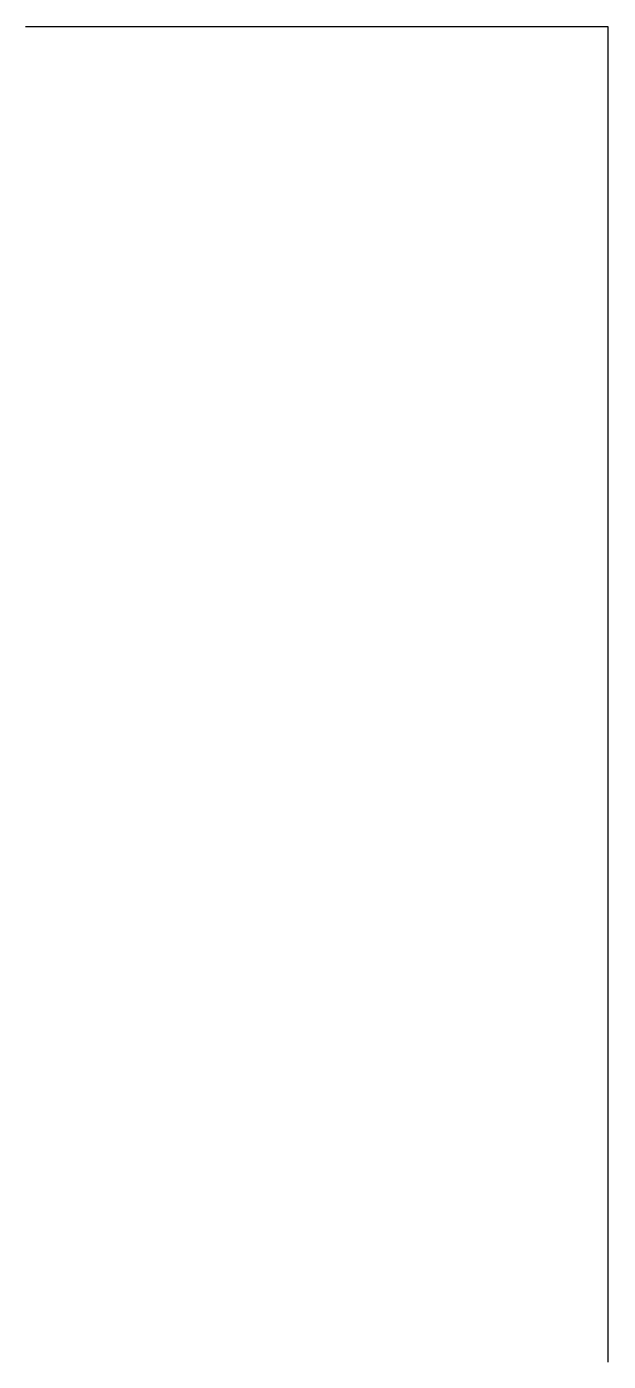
# Model space of a CAD drawing. Header units: metres. Extents: x -33 to 33, y -106 to 106.
# Drawn here: x 9.8 to 33, y 53.2 to 106.3 of the extents above; entities that cross this region are included whole.
import ezdxf

# ---------------------------------------------------------------- set-up
doc = ezdxf.new("R2010")
doc.units = ezdxf.units.M

msp = doc.modelspace()

# ---------------------------------------------------------------- linework, layer by layer
for points in [[(32.98, 106.339), (32.93, 106.339), (32.88, 106.339), (32.83, 106.339), (32.78, 106.339), (32.73, 106.339), (32.68, 106.339), (32.63, 106.339), (32.58, 106.339), (32.53, 106.339), (32.48, 106.339), (32.43, 106.339), (32.38, 106.339), (32.33, 106.339), (32.28, 106.339), (32.229, 106.339), (32.179, 106.339), (32.129, 106.339), (32.079, 106.339), (32.029, 106.339), (31.979, 106.339), (31.929, 106.339), (31.879, 106.339), (31.829, 106.339), (31.779, 106.339), (31.729, 106.339), (31.679, 106.339), (31.629, 106.339), (31.579, 106.339), (31.529, 106.339), (31.479, 106.339), (31.429, 106.339), (31.379, 106.339), (31.329, 106.339), (31.279, 106.339), (31.229, 106.339), (31.179, 106.339), (31.129, 106.339), (31.079, 106.339), (31.029, 106.339), (30.979, 106.339), (30.929, 106.339), (30.879, 106.339), (30.829, 106.339), (30.779, 106.339), (30.729, 106.339), (30.679, 106.339), (30.629, 106.339), (30.579, 106.339), (30.529, 106.339), (30.479, 106.339), (30.429, 106.339), (30.379, 106.339), (30.329, 106.339), (30.279, 106.339), (30.229, 106.339), (30.179, 106.339), (30.129, 106.339), (30.079, 106.339), (30.029, 106.339), (29.979, 106.339), (29.929, 106.339), (29.879, 106.339), (29.829, 106.339), (29.779, 106.339), (29.729, 106.339), (29.679, 106.339), (29.629, 106.339), (29.579, 106.339), (29.529, 106.339), (29.479, 106.339), (29.429, 106.339), (29.379, 106.339), (29.329, 106.339), (29.279, 106.339), (29.229, 106.339), (29.179, 106.339), (29.129, 106.339), (29.079, 106.339), (29.029, 106.339), (28.979, 106.339), (28.929, 106.339), (28.879, 106.339), (28.829, 106.339), (28.779, 106.339), (28.729, 106.339), (28.679, 106.339), (28.629, 106.339), (28.579, 106.339), (28.529, 106.339), (28.479, 106.339), (28.429, 106.339), (28.379, 106.339), (28.329, 106.339), (28.279, 106.339), (28.229, 106.339), (28.179, 106.339), (28.129, 106.339), (28.079, 106.339), (28.029, 106.339), (27.979, 106.339), (27.929, 106.339), (27.879, 106.339), (27.829, 106.339), (27.779, 106.339), (27.729, 106.339), (27.679, 106.339), (27.629, 106.339), (27.579, 106.339), (27.529, 106.339), (27.479, 106.339), (27.429, 106.339), (27.379, 106.339), (27.329, 106.339), (27.279, 106.339), (27.229, 106.339), (27.179, 106.339), (27.129, 106.339), (27.079, 106.339), (27.029, 106.339), (26.979, 106.339), (26.929, 106.339), (26.879, 106.339), (26.829, 106.339), (26.779, 106.339), (26.729, 106.339), (26.679, 106.339), (26.629, 106.339), (26.579, 106.339), (26.529, 106.339), (26.479, 106.339), (26.429, 106.339), (26.379, 106.339), (26.329, 106.339), (26.279, 106.339), (26.229, 106.339), (26.179, 106.339), (26.129, 106.339), (26.079, 106.339), (26.029, 106.339), (25.979, 106.339), (25.929, 106.339), (25.879, 106.339), (25.829, 106.339), (25.779, 106.339), (25.729, 106.339), (25.679, 106.339), (25.629, 106.339), (25.579, 106.339), (25.529, 106.339), (25.479, 106.339), (25.429, 106.339), (25.379, 106.339), (25.329, 106.339), (25.279, 106.339), (25.229, 106.339), (25.179, 106.339), (25.129, 106.339), (25.078, 106.339), (25.028, 106.339), (24.978, 106.339), (24.928, 106.339), (24.878, 106.339), (24.828, 106.339), (24.778, 106.339), (24.728, 106.339), (24.678, 106.339), (24.628, 106.339), (24.578, 106.339), (24.528, 106.339), (24.478, 106.339), (24.428, 106.339), (24.378, 106.339), (24.328, 106.339), (24.278, 106.339), (24.228, 106.339), (24.178, 106.339), (24.128, 106.339), (24.078, 106.339), (24.028, 106.339), (23.978, 106.339), (23.928, 106.339), (23.878, 106.339), (23.828, 106.339), (23.778, 106.339), (23.728, 106.339), (23.678, 106.339), (23.628, 106.339), (23.578, 106.339), (23.528, 106.339), (23.478, 106.339), (23.428, 106.339), (23.378, 106.339), (23.328, 106.339), (23.278, 106.339), (23.228, 106.339), (23.178, 106.339), (23.128, 106.339), (23.078, 106.339), (23.028, 106.339), (22.978, 106.339), (22.928, 106.339), (22.878, 106.339), (22.828, 106.339), (22.778, 106.339), (22.728, 106.339), (22.678, 106.339), (22.628, 106.339), (22.578, 106.339), (22.528, 106.339), (22.478, 106.339), (22.428, 106.339), (22.378, 106.339), (22.328, 106.339), (22.278, 106.339), (22.228, 106.339), (22.178, 106.339), (22.128, 106.339), (22.078, 106.339), (22.028, 106.339), (21.978, 106.339), (21.928, 106.339), (21.878, 106.339), (21.828, 106.339), (21.778, 106.339), (21.728, 106.339), (21.678, 106.339), (21.628, 106.339), (21.578, 106.339), (21.528, 106.339), (21.478, 106.339), (21.428, 106.339), (21.378, 106.339), (21.328, 106.339), (21.278, 106.339), (21.228, 106.339), (21.178, 106.339), (21.128, 106.339), (21.078, 106.339), (21.028, 106.339), (20.978, 106.339), (20.928, 106.339), (20.878, 106.339), (20.828, 106.339), (20.778, 106.339), (20.728, 106.339), (20.678, 106.339), (20.628, 106.339), (20.578, 106.339), (20.528, 106.339), (20.478, 106.339), (20.428, 106.339), (20.378, 106.339), (20.328, 106.339), (20.278, 106.339), (20.228, 106.339), (20.178, 106.339), (20.128, 106.339), (20.078, 106.339), (20.028, 106.339), (19.978, 106.339), (19.928, 106.339), (19.878, 106.339), (19.828, 106.339), (19.778, 106.339), (19.728, 106.339), (19.678, 106.339), (19.628, 106.339), (19.578, 106.339), (19.528, 106.339), (19.478, 106.339), (19.428, 106.339), (19.378, 106.339), (19.328, 106.339), (19.278, 106.339), (19.228, 106.339), (19.178, 106.339), (19.128, 106.339), (19.078, 106.339), (19.028, 106.339), (18.978, 106.339), (18.928, 106.339), (18.878, 106.339), (18.828, 106.339), (18.778, 106.339), (18.728, 106.339), (18.678, 106.339), (18.628, 106.339), (18.578, 106.339), (18.528, 106.339), (18.478, 106.339), (18.428, 106.339), (18.378, 106.339), (18.328, 106.339), (18.278, 106.339), (18.228, 106.339), (18.178, 106.339), (18.128, 106.339), (18.078, 106.339), (18.028, 106.339), (17.978, 106.339), (17.927, 106.339), (17.877, 106.339), (17.827, 106.339), (17.777, 106.339), (17.727, 106.339), (17.677, 106.339), (17.627, 106.339), (17.577, 106.339), (17.527, 106.339), (17.477, 106.339), (17.427, 106.339), (17.377, 106.339), (17.327, 106.339), (17.277, 106.339), (17.227, 106.339), (17.177, 106.339), (17.127, 106.339), (17.077, 106.339), (17.027, 106.339), (16.977, 106.339), (16.927, 106.339), (16.877, 106.339), (16.827, 106.339), (16.777, 106.339), (16.727, 106.339), (16.677, 106.339), (16.627, 106.339), (16.577, 106.339), (16.527, 106.339), (16.477, 106.339), (16.427, 106.339), (16.377, 106.339), (16.327, 106.339), (16.277, 106.339), (16.227, 106.339), (16.177, 106.339), (16.127, 106.339), (16.077, 106.339), (16.027, 106.339), (15.977, 106.339), (15.927, 106.339), (15.877, 106.339), (15.827, 106.339), (15.777, 106.339), (15.727, 106.339), (15.677, 106.339), (15.627, 106.339), (15.577, 106.339), (15.527, 106.339), (15.477, 106.339), (15.427, 106.339), (15.377, 106.339), (15.327, 106.339), (15.277, 106.339), (15.227, 106.339), (15.177, 106.339), (15.127, 106.339), (15.077, 106.339), (15.027, 106.339), (14.977, 106.339), (14.927, 106.339), (14.877, 106.339), (14.827, 106.339), (14.777, 106.339), (14.727, 106.339), (14.677, 106.339), (14.627, 106.339), (14.577, 106.339), (14.527, 106.339), (14.477, 106.339), (14.427, 106.339), (14.377, 106.339), (14.327, 106.339), (14.277, 106.339), (14.227, 106.339), (14.177, 106.339), (14.127, 106.339), (14.077, 106.339), (14.027, 106.339), (13.977, 106.339), (13.927, 106.339), (13.877, 106.339), (13.827, 106.339), (13.777, 106.339), (13.727, 106.339), (13.677, 106.339), (13.627, 106.339), (13.577, 106.339), (13.527, 106.339), (13.477, 106.339), (13.427, 106.339), (13.377, 106.339), (13.327, 106.339), (13.277, 106.339), (13.227, 106.339), (13.177, 106.339), (13.127, 106.339), (13.077, 106.339), (13.027, 106.339), (12.977, 106.339), (12.927, 106.339), (12.877, 106.339), (12.827, 106.339), (12.777, 106.339), (12.727, 106.339), (12.677, 106.339), (12.627, 106.339), (12.577, 106.339), (12.527, 106.339), (12.477, 106.339), (12.427, 106.339), (12.377, 106.339), (12.327, 106.339), (12.277, 106.339), (12.227, 106.339), (12.177, 106.339), (12.127, 106.339), (12.077, 106.339), (12.027, 106.339), (11.977, 106.339), (11.927, 106.339), (11.877, 106.339), (11.827, 106.339), (11.777, 106.339), (11.727, 106.339), (11.677, 106.339), (11.627, 106.339), (11.577, 106.339), (11.527, 106.339), (11.477, 106.339), (11.427, 106.339), (11.377, 106.339), (11.327, 106.339), (11.277, 106.339), (11.227, 106.339), (11.177, 106.339), (11.127, 106.339), (11.077, 106.339), (11.027, 106.339), (10.977, 106.339), (10.927, 106.339), (10.877, 106.339), (10.827, 106.339), (10.777, 106.339), (10.726, 106.339), (10.676, 106.339), (10.626, 106.339), (10.576, 106.339), (10.526, 106.339), (10.476, 106.339), (10.426, 106.339), (10.376, 106.339), (10.326, 106.339), (10.276, 106.339), (10.226, 106.339), (10.176, 106.339), (10.126, 106.339), (10.076, 106.339), (10.026, 106.339), (9.976, 106.339), (9.926, 106.339), (9.876, 106.339), (9.826, 106.339), (9.776, 106.339)], [(32.98, 53.132), (32.98, 53.182), (32.98, 53.232), (32.98, 53.282), (32.98, 53.332), (32.98, 53.382), (32.98, 53.432), (32.98, 53.482), (32.98, 53.532), (32.98, 53.582), (32.98, 53.632), (32.98, 53.682), (32.98, 53.732), (32.98, 53.782), (32.98, 53.832), (32.98, 53.882), (32.98, 53.932), (32.98, 53.982), (32.98, 54.032), (32.98, 54.082), (32.98, 54.132), (32.98, 54.182), (32.98, 54.232), (32.98, 54.282), (32.98, 54.332), (32.98, 54.382), (32.98, 54.432), (32.98, 54.482), (32.98, 54.532), (32.98, 54.582), (32.98, 54.632), (32.98, 54.682), (32.98, 54.732), (32.98, 54.782), (32.98, 54.832), (32.98, 54.882), (32.98, 54.932), (32.98, 54.982), (32.98, 55.032), (32.98, 55.082), (32.98, 55.132), (32.98, 55.182), (32.98, 55.232), (32.98, 55.282), (32.98, 55.332), (32.98, 55.382), (32.98, 55.432), (32.98, 55.482), (32.98, 55.532), (32.98, 55.582), (32.98, 55.632), (32.98, 55.682), (32.98, 55.732), (32.98, 55.782), (32.98, 55.832), (32.98, 55.882), (32.98, 55.932), (32.98, 55.982), (32.98, 56.032), (32.98, 56.082), (32.98, 56.132), (32.98, 56.182), (32.98, 56.232), (32.98, 56.283), (32.98, 56.333), (32.98, 56.383), (32.98, 56.433), (32.98, 56.483), (32.98, 56.533), (32.98, 56.583), (32.98, 56.633), (32.98, 56.683), (32.98, 56.733), (32.98, 56.783), (32.98, 56.833), (32.98, 56.883), (32.98, 56.933), (32.98, 56.983), (32.98, 57.033), (32.98, 57.083), (32.98, 57.133), (32.98, 57.183), (32.98, 57.233), (32.98, 57.283), (32.98, 57.333), (32.98, 57.383), (32.98, 57.433), (32.98, 57.483), (32.98, 57.533), (32.98, 57.583), (32.98, 57.633), (32.98, 57.683), (32.98, 57.733), (32.98, 57.783), (32.98, 57.833), (32.98, 57.883), (32.98, 57.933), (32.98, 57.983), (32.98, 58.033), (32.98, 58.083), (32.98, 58.133), (32.98, 58.183), (32.98, 58.233), (32.98, 58.283), (32.98, 58.333), (32.98, 58.383), (32.98, 58.433), (32.98, 58.483), (32.98, 58.533), (32.98, 58.583), (32.98, 58.633), (32.98, 58.683), (32.98, 58.733), (32.98, 58.783), (32.98, 58.833), (32.98, 58.883), (32.98, 58.933), (32.98, 58.983), (32.98, 59.033), (32.98, 59.083), (32.98, 59.133), (32.98, 59.183), (32.98, 59.233), (32.98, 59.283), (32.98, 59.333), (32.98, 59.383), (32.98, 59.433), (32.98, 59.483), (32.98, 59.533), (32.98, 59.583), (32.98, 59.633), (32.98, 59.683), (32.98, 59.733), (32.98, 59.783), (32.98, 59.833), (32.98, 59.883), (32.98, 59.933), (32.98, 59.983), (32.98, 60.033), (32.98, 60.083), (32.98, 60.133), (32.98, 60.183), (32.98, 60.233), (32.98, 60.283), (32.98, 60.333), (32.98, 60.383), (32.98, 60.433), (32.98, 60.483), (32.98, 60.533), (32.98, 60.583), (32.98, 60.633), (32.98, 60.683), (32.98, 60.733), (32.98, 60.783), (32.98, 60.833), (32.98, 60.883), (32.98, 60.933), (32.98, 60.983), (32.98, 61.033), (32.98, 61.083), (32.98, 61.133), (32.98, 61.183), (32.98, 61.233), (32.98, 61.283), (32.98, 61.333), (32.98, 61.383), (32.98, 61.433), (32.98, 61.483), (32.98, 61.533), (32.98, 61.583), (32.98, 61.633), (32.98, 61.683), (32.98, 61.733), (32.98, 61.783), (32.98, 61.833), (32.98, 61.883), (32.98, 61.933), (32.98, 61.983), (32.98, 62.033), (32.98, 62.083), (32.98, 62.133), (32.98, 62.183), (32.98, 62.233), (32.98, 62.283), (32.98, 62.333), (32.98, 62.383), (32.98, 62.433), (32.98, 62.483), (32.98, 62.533), (32.98, 62.583), (32.98, 62.633), (32.98, 62.683), (32.98, 62.733), (32.98, 62.783), (32.98, 62.833), (32.98, 62.883), (32.98, 62.933), (32.98, 62.983), (32.98, 63.033), (32.98, 63.083), (32.98, 63.133), (32.98, 63.183), (32.98, 63.233), (32.98, 63.283), (32.98, 63.333), (32.98, 63.383), (32.98, 63.433), (32.98, 63.483), (32.98, 63.533), (32.98, 63.583), (32.98, 63.633), (32.98, 63.683), (32.98, 63.733), (32.98, 63.784), (32.98, 63.834), (32.98, 63.884), (32.98, 63.934), (32.98, 63.984), (32.98, 64.034), (32.98, 64.084), (32.98, 64.134), (32.98, 64.184), (32.98, 64.234), (32.98, 64.284), (32.98, 64.334), (32.98, 64.384), (32.98, 64.434), (32.98, 64.484), (32.98, 64.534), (32.98, 64.584), (32.98, 64.634), (32.98, 64.684), (32.98, 64.734), (32.98, 64.784), (32.98, 64.834), (32.98, 64.884), (32.98, 64.934), (32.98, 64.984), (32.98, 65.034), (32.98, 65.084), (32.98, 65.134), (32.98, 65.184), (32.98, 65.234), (32.98, 65.284), (32.98, 65.334), (32.98, 65.384), (32.98, 65.434), (32.98, 65.484), (32.98, 65.534), (32.98, 65.584), (32.98, 65.634), (32.98, 65.684), (32.98, 65.734), (32.98, 65.784), (32.98, 65.834), (32.98, 65.884), (32.98, 65.934), (32.98, 65.984), (32.98, 66.034), (32.98, 66.084), (32.98, 66.134), (32.98, 66.184), (32.98, 66.234), (32.98, 66.284), (32.98, 66.334), (32.98, 66.384), (32.98, 66.434), (32.98, 66.484), (32.98, 66.534), (32.98, 66.584), (32.98, 66.634), (32.98, 66.684), (32.98, 66.734), (32.98, 66.784), (32.98, 66.834), (32.98, 66.884), (32.98, 66.934), (32.98, 66.984), (32.98, 67.034), (32.98, 67.084), (32.98, 67.134), (32.98, 67.184), (32.98, 67.234), (32.98, 67.284), (32.98, 67.334), (32.98, 67.384), (32.98, 67.434), (32.98, 67.484), (32.98, 67.534), (32.98, 67.584), (32.98, 67.634), (32.98, 67.684), (32.98, 67.734), (32.98, 67.784), (32.98, 67.834), (32.98, 67.884), (32.98, 67.934), (32.98, 67.984), (32.98, 68.034), (32.98, 68.084), (32.98, 68.134), (32.98, 68.184), (32.98, 68.234), (32.98, 68.284), (32.98, 68.334), (32.98, 68.384), (32.98, 68.434), (32.98, 68.484), (32.98, 68.534), (32.98, 68.584), (32.98, 68.634), (32.98, 68.684), (32.98, 68.734), (32.98, 68.784), (32.98, 68.834), (32.98, 68.884), (32.98, 68.934), (32.98, 68.984), (32.98, 69.034), (32.98, 69.084), (32.98, 69.134), (32.98, 69.184), (32.98, 69.234), (32.98, 69.284), (32.98, 69.334), (32.98, 69.384), (32.98, 69.434), (32.98, 69.484), (32.98, 69.534), (32.98, 69.584), (32.98, 69.634), (32.98, 69.684), (32.98, 69.734), (32.98, 69.784), (32.98, 69.834), (32.98, 69.884), (32.98, 69.934), (32.98, 69.984), (32.98, 70.034), (32.98, 70.084), (32.98, 70.134), (32.98, 70.184), (32.98, 70.234), (32.98, 70.284), (32.98, 70.334), (32.98, 70.384), (32.98, 70.434), (32.98, 70.484), (32.98, 70.534), (32.98, 70.584), (32.98, 70.634), (32.98, 70.684), (32.98, 70.734), (32.98, 70.784), (32.98, 70.834), (32.98, 70.884), (32.98, 70.934), (32.98, 70.984), (32.98, 71.034), (32.98, 71.084), (32.98, 71.134), (32.98, 71.184), (32.98, 71.234), (32.98, 71.285), (32.98, 71.335), (32.98, 71.385), (32.98, 71.435), (32.98, 71.485), (32.98, 71.535), (32.98, 71.585), (32.98, 71.635), (32.98, 71.685), (32.98, 71.735), (32.98, 71.785), (32.98, 71.835), (32.98, 71.885), (32.98, 71.935), (32.98, 71.985), (32.98, 72.035), (32.98, 72.085), (32.98, 72.135), (32.98, 72.185), (32.98, 72.235), (32.98, 72.285), (32.98, 72.335), (32.98, 72.385), (32.98, 72.435), (32.98, 72.485), (32.98, 72.535), (32.98, 72.585), (32.98, 72.635), (32.98, 72.685), (32.98, 72.735), (32.98, 72.785), (32.98, 72.835), (32.98, 72.885), (32.98, 72.935), (32.98, 72.985), (32.98, 73.035), (32.98, 73.085), (32.98, 73.135), (32.98, 73.185), (32.98, 73.235), (32.98, 73.285), (32.98, 73.335), (32.98, 73.385), (32.98, 73.435), (32.98, 73.485), (32.98, 73.535), (32.98, 73.585), (32.98, 73.635), (32.98, 73.685), (32.98, 73.735), (32.98, 73.785), (32.98, 73.835), (32.98, 73.885), (32.98, 73.935), (32.98, 73.985), (32.98, 74.035), (32.98, 74.085), (32.98, 74.135), (32.98, 74.185), (32.98, 74.235), (32.98, 74.285), (32.98, 74.335), (32.98, 74.385), (32.98, 74.435), (32.98, 74.485), (32.98, 74.535), (32.98, 74.585), (32.98, 74.635), (32.98, 74.685), (32.98, 74.735), (32.98, 74.785), (32.98, 74.835), (32.98, 74.885), (32.98, 74.935), (32.98, 74.985), (32.98, 75.035), (32.98, 75.085), (32.98, 75.135), (32.98, 75.185), (32.98, 75.235), (32.98, 75.285), (32.98, 75.335), (32.98, 75.385), (32.98, 75.435), (32.98, 75.485), (32.98, 75.535), (32.98, 75.585), (32.98, 75.635), (32.98, 75.685), (32.98, 75.735), (32.98, 75.785), (32.98, 75.835), (32.98, 75.885), (32.98, 75.935), (32.98, 75.985), (32.98, 76.035), (32.98, 76.085), (32.98, 76.135), (32.98, 76.185), (32.98, 76.235), (32.98, 76.285), (32.98, 76.335), (32.98, 76.385), (32.98, 76.435), (32.98, 76.485), (32.98, 76.535), (32.98, 76.585), (32.98, 76.635), (32.98, 76.685), (32.98, 76.735), (32.98, 76.785), (32.98, 76.835), (32.98, 76.885), (32.98, 76.935), (32.98, 76.985), (32.98, 77.035), (32.98, 77.085), (32.98, 77.135), (32.98, 77.185), (32.98, 77.235), (32.98, 77.285), (32.98, 77.335), (32.98, 77.385), (32.98, 77.435), (32.98, 77.485), (32.98, 77.535), (32.98, 77.585), (32.98, 77.635), (32.98, 77.685), (32.98, 77.735), (32.98, 77.785), (32.98, 77.835), (32.98, 77.885), (32.98, 77.935), (32.98, 77.985), (32.98, 78.035), (32.98, 78.085), (32.98, 78.135), (32.98, 78.185), (32.98, 78.235), (32.98, 78.285), (32.98, 78.335), (32.98, 78.385), (32.98, 78.435), (32.98, 78.485), (32.98, 78.535), (32.98, 78.585), (32.98, 78.635), (32.98, 78.685), (32.98, 78.735), (32.98, 78.786), (32.98, 78.836), (32.98, 78.886), (32.98, 78.936), (32.98, 78.986), (32.98, 79.036), (32.98, 79.086), (32.98, 79.136), (32.98, 79.186), (32.98, 79.236), (32.98, 79.286), (32.98, 79.336), (32.98, 79.386), (32.98, 79.436), (32.98, 79.486), (32.98, 79.536), (32.98, 79.586), (32.98, 79.636), (32.98, 79.686), (32.98, 79.736), (32.98, 79.786), (32.98, 79.836), (32.98, 79.886), (32.98, 79.936), (32.98, 79.986), (32.98, 80.036), (32.98, 80.086), (32.98, 80.136), (32.98, 80.186), (32.98, 80.236), (32.98, 80.286), (32.98, 80.336), (32.98, 80.386), (32.98, 80.436), (32.98, 80.486), (32.98, 80.536), (32.98, 80.586), (32.98, 80.636), (32.98, 80.686), (32.98, 80.736), (32.98, 80.786), (32.98, 80.836), (32.98, 80.886), (32.98, 80.936), (32.98, 80.986), (32.98, 81.036), (32.98, 81.086), (32.98, 81.136), (32.98, 81.186), (32.98, 81.236), (32.98, 81.286), (32.98, 81.336), (32.98, 81.386), (32.98, 81.436), (32.98, 81.486), (32.98, 81.536), (32.98, 81.586), (32.98, 81.636), (32.98, 81.686), (32.98, 81.736), (32.98, 81.786), (32.98, 81.836), (32.98, 81.886), (32.98, 81.936), (32.98, 81.986), (32.98, 82.036), (32.98, 82.086), (32.98, 82.136), (32.98, 82.186), (32.98, 82.236), (32.98, 82.286), (32.98, 82.336), (32.98, 82.386), (32.98, 82.436), (32.98, 82.486), (32.98, 82.536), (32.98, 82.586), (32.98, 82.636), (32.98, 82.686), (32.98, 82.736), (32.98, 82.786), (32.98, 82.836), (32.98, 82.886), (32.98, 82.936), (32.98, 82.986), (32.98, 83.036), (32.98, 83.086), (32.98, 83.136), (32.98, 83.186), (32.98, 83.236), (32.98, 83.286), (32.98, 83.336), (32.98, 83.386), (32.98, 83.436), (32.98, 83.486), (32.98, 83.536), (32.98, 83.586), (32.98, 83.636), (32.98, 83.686), (32.98, 83.736), (32.98, 83.786), (32.98, 83.836), (32.98, 83.886), (32.98, 83.936), (32.98, 83.986), (32.98, 84.036), (32.98, 84.086), (32.98, 84.136), (32.98, 84.186), (32.98, 84.236), (32.98, 84.286), (32.98, 84.336), (32.98, 84.386), (32.98, 84.436), (32.98, 84.486), (32.98, 84.536), (32.98, 84.586), (32.98, 84.636), (32.98, 84.686), (32.98, 84.736), (32.98, 84.786), (32.98, 84.836), (32.98, 84.886), (32.98, 84.936), (32.98, 84.986), (32.98, 85.036), (32.98, 85.086), (32.98, 85.136), (32.98, 85.186), (32.98, 85.236), (32.98, 85.286), (32.98, 85.336), (32.98, 85.386), (32.98, 85.436), (32.98, 85.486), (32.98, 85.536), (32.98, 85.586), (32.98, 85.636), (32.98, 85.686), (32.98, 85.736), (32.98, 85.786), (32.98, 85.836), (32.98, 85.886), (32.98, 85.936), (32.98, 85.986), (32.98, 86.036), (32.98, 86.086), (32.98, 86.136), (32.98, 86.186), (32.98, 86.236), (32.98, 86.287), (32.98, 86.337), (32.98, 86.387), (32.98, 86.437), (32.98, 86.487), (32.98, 86.537), (32.98, 86.587), (32.98, 86.637), (32.98, 86.687), (32.98, 86.737), (32.98, 86.787), (32.98, 86.837), (32.98, 86.887), (32.98, 86.937), (32.98, 86.987), (32.98, 87.037), (32.98, 87.087), (32.98, 87.137), (32.98, 87.187), (32.98, 87.237), (32.98, 87.287), (32.98, 87.337), (32.98, 87.387), (32.98, 87.437), (32.98, 87.487), (32.98, 87.537), (32.98, 87.587), (32.98, 87.637), (32.98, 87.687), (32.98, 87.737), (32.98, 87.787), (32.98, 87.837), (32.98, 87.887), (32.98, 87.937), (32.98, 87.987), (32.98, 88.037), (32.98, 88.087), (32.98, 88.137), (32.98, 88.187), (32.98, 88.237), (32.98, 88.287), (32.98, 88.337), (32.98, 88.387), (32.98, 88.437), (32.98, 88.487), (32.98, 88.537), (32.98, 88.587), (32.98, 88.637), (32.98, 88.687), (32.98, 88.737), (32.98, 88.787), (32.98, 88.837), (32.98, 88.887), (32.98, 88.937), (32.98, 88.987), (32.98, 89.037), (32.98, 89.087), (32.98, 89.137), (32.98, 89.187), (32.98, 89.237), (32.98, 89.287), (32.98, 89.337), (32.98, 89.387), (32.98, 89.437), (32.98, 89.487), (32.98, 89.537), (32.98, 89.587), (32.98, 89.637), (32.98, 89.687), (32.98, 89.737), (32.98, 89.787), (32.98, 89.837), (32.98, 89.887), (32.98, 89.937), (32.98, 89.987), (32.98, 90.037), (32.98, 90.087), (32.98, 90.137), (32.98, 90.187), (32.98, 90.237), (32.98, 90.287), (32.98, 90.337), (32.98, 90.387), (32.98, 90.437), (32.98, 90.487), (32.98, 90.537), (32.98, 90.587), (32.98, 90.637), (32.98, 90.687), (32.98, 90.737), (32.98, 90.787), (32.98, 90.837), (32.98, 90.887), (32.98, 90.937), (32.98, 90.987), (32.98, 91.037), (32.98, 91.087), (32.98, 91.137), (32.98, 91.187), (32.98, 91.237), (32.98, 91.287), (32.98, 91.337), (32.98, 91.387), (32.98, 91.437), (32.98, 91.487), (32.98, 91.537), (32.98, 91.587), (32.98, 91.637), (32.98, 91.687), (32.98, 91.737), (32.98, 91.787), (32.98, 91.837), (32.98, 91.887), (32.98, 91.937), (32.98, 91.987), (32.98, 92.037), (32.98, 92.087), (32.98, 92.137), (32.98, 92.187), (32.98, 92.237), (32.98, 92.287), (32.98, 92.337), (32.98, 92.387), (32.98, 92.437), (32.98, 92.487), (32.98, 92.537), (32.98, 92.587), (32.98, 92.637), (32.98, 92.687), (32.98, 92.737), (32.98, 92.787), (32.98, 92.837), (32.98, 92.887), (32.98, 92.937), (32.98, 92.987), (32.98, 93.037), (32.98, 93.087), (32.98, 93.137), (32.98, 93.187), (32.98, 93.237), (32.98, 93.287), (32.98, 93.337), (32.98, 93.387), (32.98, 93.437), (32.98, 93.487), (32.98, 93.537), (32.98, 93.587), (32.98, 93.637), (32.98, 93.687), (32.98, 93.737), (32.98, 93.788), (32.98, 93.838), (32.98, 93.888), (32.98, 93.938), (32.98, 93.988), (32.98, 94.038), (32.98, 94.088), (32.98, 94.138), (32.98, 94.188), (32.98, 94.238), (32.98, 94.288), (32.98, 94.338), (32.98, 94.388), (32.98, 94.438), (32.98, 94.488), (32.98, 94.538), (32.98, 94.588), (32.98, 94.638), (32.98, 94.688), (32.98, 94.738), (32.98, 94.788), (32.98, 94.838), (32.98, 94.888), (32.98, 94.938), (32.98, 94.988), (32.98, 95.038), (32.98, 95.088), (32.98, 95.138), (32.98, 95.188), (32.98, 95.238), (32.98, 95.288), (32.98, 95.338), (32.98, 95.388), (32.98, 95.438), (32.98, 95.488), (32.98, 95.538), (32.98, 95.588), (32.98, 95.638), (32.98, 95.688), (32.98, 95.738), (32.98, 95.788), (32.98, 95.838), (32.98, 95.888), (32.98, 95.938), (32.98, 95.988), (32.98, 96.038), (32.98, 96.088), (32.98, 96.138), (32.98, 96.188), (32.98, 96.238), (32.98, 96.288), (32.98, 96.338), (32.98, 96.388), (32.98, 96.438), (32.98, 96.488), (32.98, 96.538), (32.98, 96.588), (32.98, 96.638), (32.98, 96.688), (32.98, 96.738), (32.98, 96.788), (32.98, 96.838), (32.98, 96.888), (32.98, 96.938), (32.98, 96.988), (32.98, 97.038), (32.98, 97.088), (32.98, 97.138), (32.98, 97.188), (32.98, 97.238), (32.98, 97.288), (32.98, 97.338), (32.98, 97.388), (32.98, 97.438), (32.98, 97.488), (32.98, 97.538), (32.98, 97.588), (32.98, 97.638), (32.98, 97.688), (32.98, 97.738), (32.98, 97.788), (32.98, 97.838), (32.98, 97.888), (32.98, 97.938), (32.98, 97.988), (32.98, 98.038), (32.98, 98.088), (32.98, 98.138), (32.98, 98.188), (32.98, 98.238), (32.98, 98.288), (32.98, 98.338), (32.98, 98.388), (32.98, 98.438), (32.98, 98.488), (32.98, 98.538), (32.98, 98.588), (32.98, 98.638), (32.98, 98.688), (32.98, 98.738), (32.98, 98.788), (32.98, 98.838), (32.98, 98.888), (32.98, 98.938), (32.98, 98.988), (32.98, 99.038), (32.98, 99.088), (32.98, 99.138), (32.98, 99.188), (32.98, 99.238), (32.98, 99.288), (32.98, 99.338), (32.98, 99.388), (32.98, 99.438), (32.98, 99.488), (32.98, 99.538), (32.98, 99.588), (32.98, 99.638), (32.98, 99.688), (32.98, 99.738), (32.98, 99.788), (32.98, 99.838), (32.98, 99.888), (32.98, 99.938), (32.98, 99.988), (32.98, 100.038), (32.98, 100.088), (32.98, 100.138), (32.98, 100.188), (32.98, 100.238), (32.98, 100.288), (32.98, 100.338), (32.98, 100.388), (32.98, 100.438), (32.98, 100.488), (32.98, 100.538), (32.98, 100.588), (32.98, 100.638), (32.98, 100.688), (32.98, 100.738), (32.98, 100.788), (32.98, 100.838), (32.98, 100.888), (32.98, 100.938), (32.98, 100.988), (32.98, 101.038), (32.98, 101.088), (32.98, 101.138), (32.98, 101.188), (32.98, 101.238), (32.98, 101.289), (32.98, 101.339), (32.98, 101.389), (32.98, 101.439), (32.98, 101.489), (32.98, 101.539), (32.98, 101.589), (32.98, 101.639), (32.98, 101.689), (32.98, 101.739), (32.98, 101.789), (32.98, 101.839), (32.98, 101.889), (32.98, 101.939), (32.98, 101.989), (32.98, 102.039), (32.98, 102.089), (32.98, 102.139), (32.98, 102.189), (32.98, 102.239), (32.98, 102.289), (32.98, 102.339), (32.98, 102.389), (32.98, 102.439), (32.98, 102.489), (32.98, 102.539), (32.98, 102.589), (32.98, 102.639), (32.98, 102.689), (32.98, 102.739), (32.98, 102.789), (32.98, 102.839), (32.98, 102.889), (32.98, 102.939), (32.98, 102.989), (32.98, 103.039), (32.98, 103.089), (32.98, 103.139), (32.98, 103.189), (32.98, 103.239), (32.98, 103.289), (32.98, 103.339), (32.98, 103.389), (32.98, 103.439), (32.98, 103.489), (32.98, 103.539), (32.98, 103.589), (32.98, 103.639), (32.98, 103.689), (32.98, 103.739), (32.98, 103.789), (32.98, 103.839), (32.98, 103.889), (32.98, 103.939), (32.98, 103.989), (32.98, 104.039), (32.98, 104.089), (32.98, 104.139), (32.98, 104.189), (32.98, 104.239), (32.98, 104.289), (32.98, 104.339), (32.98, 104.389), (32.98, 104.439), (32.98, 104.489), (32.98, 104.539), (32.98, 104.589), (32.98, 104.639), (32.98, 104.689), (32.98, 104.739), (32.98, 104.789), (32.98, 104.839), (32.98, 104.889), (32.98, 104.939), (32.98, 104.989), (32.98, 105.039), (32.98, 105.089), (32.98, 105.139), (32.98, 105.189), (32.98, 105.239), (32.98, 105.289), (32.98, 105.339), (32.98, 105.389), (32.98, 105.439), (32.98, 105.489), (32.98, 105.539), (32.98, 105.589), (32.98, 105.639), (32.98, 105.689), (32.98, 105.739), (32.98, 105.789), (32.98, 105.839), (32.98, 105.889), (32.98, 105.939), (32.98, 105.989), (32.98, 106.039), (32.98, 106.089), (32.98, 106.139), (32.98, 106.189), (32.98, 106.239), (32.98, 106.289), (32.98, 106.339)]]:
    msp.add_lwpolyline(points)

doc.saveas('drawing.dxf')
